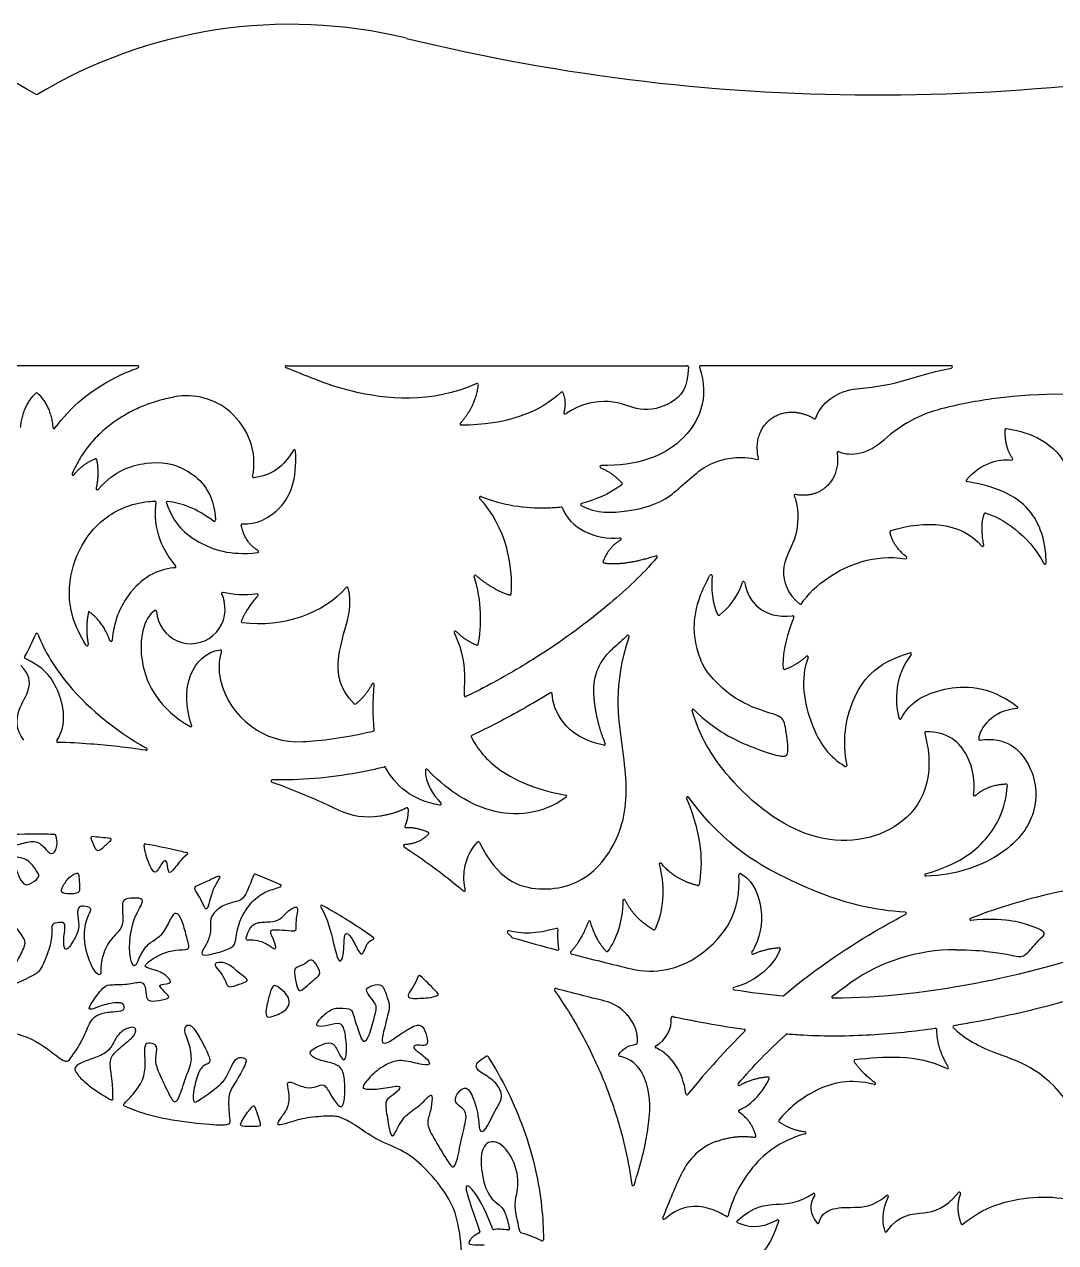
# Model space of a CAD drawing. Header units: millimetres. Extents: x -155 to 473, y -331 to 153.
# Drawn here: x -5.3 to 84.2, y -225.3 to -119.6 of the extents above; entities that cross this region are included whole.
import ezdxf

# ---------------------------------------------------------------- set-up
doc = ezdxf.new("R2010")
doc.units = ezdxf.units.MM
doc.header["$MEASUREMENT"] = 0
doc.layers.add('Layer 03', color=5, linetype='Continuous')

msp = doc.modelspace()

# ---------------------------------------------------------------- linework, layer by layer
at = {"layer": 'Layer 03'}
for p, q in [((-4.19, -149.19), (-12.94, -149.19)), ((4.56, -149.19), (-4.19, -149.19)), ((17.47, -149.19), (52.25, -149.19)), ((75.15, -149.19), (53.4, -149.19))]:
    msp.add_line(p, q, dxfattribs=at)
for centre, radius, start, end in [((-26.18, -162.1), 42.53, 58.8681, 103.7108), ((17.8, -162.1), 42.53, 76.2892, 121.1319), ((68.75, 46.72), 172.42, 256.2892, 284.1695), ((4.56, -149.29), 0.1, 289.2039, 90), ((17.47, -149.29), 0.1, 90, 249.9963), ((52.25, -149.29), 0.1, 359.2814, 90), ((53.4, -149.29), 0.1, 90, 199.294), ((75.15, -149.29), 0.1, 282.0296, 90), ((34.03, -150.83), 0.1, 352.8957, 114.3136), ((65.97, -133.09), 18.11, 273.9523, 287.2435), ((-4.19, -151.63), 0.1, 45.0546, 134.9454), ((8.83, -157.54), 5.74, 49.1171, 100.6202), ((41.37, -151.57), 0.1, 26.0837, 134.5987), ((41.64, -153.29), 0.1, 163.4719, 304.6697), ((77.09, -164.03), 11.44, 104.3173, 132.5765), ((32.64, -154.25), 0.1, 138.2021, 269.5567), ((63.3, -153.71), 0.1, 238.3538, 340.2003), ((-2.69, -154.55), 0.1, 185.0285, 324.0594), ((79.93, -154.75), 0.1, 82.7919, 178.3832), ((0.91, -157.37), 0.1, 9.984, 111.2727), ((18.16, -156.57), 0.1, 3.0264, 149.4892), ((58.33, -157.23), 0.1, 254.1876, 13.5324), ((65.34, -156.74), 0.1, 64.1984, 189.0344), ((80.38, -157.28), 0.1, 262.0536, 35.2576), ((-1.03, -158.59), 0.1, 156.1125, 320.9054), ((44.77, -157.95), 0.1, 89.5189, 246.4215), ((14.64, -158.81), 0.1, 168.8202, 276.2829), ((46.51, -159.44), 0.1, 305.5892, 42.3741), ((76.55, -159.15), 0.1, 139.587, 260.9548), ((1.06, -159.87), 0.1, 167.1651, 319.07), ((34.31, -160.64), 0.1, 68.6941, 223.07), ((61.63, -160.47), 0.1, 78.7906, 200.6055), ((6.04, -161.03), 0.1, 352.5516, 92.719), ((7.15, -161.07), 0.1, 83.5099, 199.2904), ((41.32, -161.54), 0.1, 18.1373, 95.704), ((43.1, -161.24), 0.1, 104.0865, 241.1155), ((11.21, -162.6), 0.1, 233.2379, 1.9806), ((78.11, -162.08), 0.1, 74.1116, 159.0133), ((13.65, -163.02), 0.1, 85.6786, 192.3015), ((69.93, -163.6), 0.1, 107.4077, 192.6688), ((46.41, -164.23), 0.1, 301.4178, 95.9798), ((77.88, -164.77), 0.1, 220.2812, 11.1029), ((14.95, -165.31), 0.1, 276.278, 58.9858), ((49.55, -165.78), 0.1, 319.0496, 107.6157), ((71.2, -165.84), 0.1, 261.0355, 53.2589), ((7.78, -166.62), 0.1, 274.0394, 41.9056), ((45.03, -166.2), 0.1, 159.2369, 260.7429), ((83.28, -166.31), 0.1, 208.408, 359.8556), ((33.85, -167.47), 0.1, 49.6822, 198.8232), ((54.31, -167.42), 0.1, 353.7223, 151.7403), ((57.13, -168.01), 0.1, 10.8232, 163.0028), ((11.94, -168.96), 0.1, 77.1136, 203.8032), ((14.93, -169.09), 0.1, 319.6526, 98.2056), ((22.74, -168.51), 0.1, 14.8542, 139.4877), ((36.87, -168.99), 0.1, 253.4804, 355.1989), ((9.18, -170.34), 2.97, 183.1599, 13.7826), ((59.94, -171.9), 7.11, 158.1097, 203.3249), ((62.07, -169.79), 0.1, 231.9718, 325.9538), ((6.11, -170.51), 0.1, 3.1599, 123.0981), ((54.99, -170.75), 0.1, 207.9013, 305.7419), ((61.4, -170.99), 0.1, 335.7528, 96.1588), ((13.66, -171.39), 0.1, 157.339, 262.0106), ((32.13, -172.32), 0.1, 44.6211, 205.2434), ((-4.19, -172.52), 0.1, 21.8869, 158.1131), ((2.25, -173.01), 0.1, 199.4489, 355.9058), ((34.02, -173.33), 0.1, 250.7437, 348.3443), ((47.11, -172.68), 0.1, 341.8401, 134.2624), ((0.18, -173.4), 0.1, 212.0548, 10.1388), ((11.75, -173.95), 0.1, 340.0292, 96.4811), ((48.69, -177.29), 4.58, 129.9189, 183.4886), ((62.65, -174.48), 0.1, 337.19, 132.0104), ((71.6, -174.2), 0.1, 321.738, 105.9714), ((-5.15, -174.5), 0.1, 149.9743, 244.6772), ((60.67, -175.44), 0.1, 187.1494, 289.4196), ((18.51, -174.89), 6.93, 193.1866, 273.4722), ((24.99, -176.87), 0.1, 355.8365, 152.4231), ((40.43, -177.66), 0.1, 2.7644, 121.7765), ((23.41, -178.47), 0.1, 222.9658, 308.1363), ((33.01, -177.81), 0.1, 178.6676, 295.9671), ((52.76, -179.09), 0.1, 44.7271, 195.938), ((80.82, -178.84), 0.1, 274.4835, 53.2421), ((9.16, -180.41), 0.1, 239.8445, 19.9239), ((70.72, -179.76), 0.1, 194.8874, 332.6005), ((-2.36, -181.77), 0.1, 146.8706, 268.3212), ((24.99, -180.79), 0.1, 283.8123, 6.7825), ((33.6, -181.36), 0.1, 114.9241, 205.617), ((72.95, -181.05), 0.1, 90.654, 194.7855), ((77.63, -181.59), 0.1, 177.1147, 279.0278), ((5.3, -182.47), 0.1, 261.2129, 61.2515), ((45.04, -182.02), 0.1, 259.1417, 23.0414), ((66.01, -183.87), 0.1, 239.5843, 11.1973), ((25.99, -184.1), 0.1, 28.3224, 104.102), ((29.63, -184.3), 0.1, 43.3883, 178.242), ((16.24, -185.22), 0.1, 88.6749, 250.4179), ((79.92, -185.6), 0.1, 355.3719, 92.8703), ((41.69, -186.55), 0.1, 305.7755, 80.1097), ((52.28, -186.69), 0.1, 36.303, 202.7688), ((77.17, -186.42), 0.1, 171.3016, 311.5502), ((24.62, -182.16), 6.17, 244.1328, 278.9442), ((27.92, -187.63), 0.1, 2.3954, 118.7543), ((30.81, -187.21), 0.1, 260.958, 44.8152), ((27.84, -189.17), 0.1, 154.3838, 276.5919), ((-2.62, -189.96), 0.1, 15.656, 88.3461), ((0.6, -190.15), 0.1, 84.9201, 201.217), ((2.17, -190.31), 0.1, 309.7203, 83.2451), ((29.74, -189.75), 0.1, 317.395, 68.0582), ((5.22, -190.77), 0.1, 79.9341, 189.5414), ((27.73, -190.85), 0.1, 94.2415, 237.0888), ((34.12, -190.59), 0.1, 25.6236, 137.9817), ((8.81, -191.53), 0.1, 306.8885, 75.9164), ((49.91, -192.43), 0.1, 38.5646, 193.3583), ((14.73, -193.41), 0.1, 68.8872, 158.4884), ((56.83, -193.35), 0.1, 62.0066, 183.383), ((72.95, -193.38), 0.1, 106.515, 271.8608), ((16.92, -194.31), 0.1, 289.7922, 66.1003), ((53.18, -194.2), 0.1, 256.3271, 350.5542), ((32.9, -194.69), 0.1, 229.7449, 12.6438), ((46.76, -195.61), 0.1, 27.42, 178.9189), ((20.54, -196.11), 0.1, 61.1557, 209.6026), ((71.16, -196.7), 0.1, 297.7427, 87.6834), ((43.76, -197.47), 0.1, 14.9934, 158.7901), ((76.85, -197.23), 0.1, 111.2824, 275.1908), ((36.73, -198.32), 0.1, 75.4023, 223.3103), ((40.94, -198.11), 0.1, 356.539, 106.4755), ((49.36, -198.04), 0.1, 240.9644, 336.0833), ((24.95, -198.88), 0.1, 291.8028, 54.3923), ((37.11, -198.72), 0.1, 222.6196, 254.1286), ((60.21, -199.78), 0.1, 340.274, 94.1995), ((41.01, -199.8), 0.1, 254.9336, 8.7602), ((42.21, -200.12), 0.1, 136.402, 255.2229), ((45.28, -199.93), 0.1, 222.6223, 325.9259), ((49.05, -194.55), 7.17, 256.7214, 305.7069), ((57.92, -200.15), 0.1, 145.6314, 293.3921), ((75.47, -215.64), 15.77, 89.7789, 125.1683), ((29.01, -202.2), 0.1, 47.0257, 158.1641), ((30.55, -203.72), 0.1, 300.4855, 43.7892), ((40.81, -203.33), 0.1, 75.0981, 214.8878), ((56.31, -203.23), 0.1, 104.6559, 261.0289), ((60.56, -203.77), 0.1, 264.8836, 310.1383), ((64.89, -203.97), 0.1, 127.1725, 269.8543), ((44.23, -207.9), 3.68, 44.7585, 76.2443), ((50.96, -205.76), 0.1, 78.2292, 185.2108), ((57.18, -206.86), 0.1, 314.6919, 82.1198), ((60.91, -207.27), 0.1, 85.5385, 132.2975), ((73.77, -206.77), 0.1, 0.9438, 98.0306), ((75.4, -206.53), 0.1, 99.2079, 222.5459), ((47.81, -207.97), 0.1, 275.857, 354.6082), ((49.56, -208.28), 0.1, 117.6311, 245.3547), ((34.86, -209.19), 0.1, 32.5056, 119.7473), ((46.39, -209.01), 0.1, 149.1052, 258.2704), ((66.81, -209.51), 0.1, 95.8309, 213.14), ((74.81, -210.09), 0.1, 243.5049, 33.031), ((59.26, -211.01), 0.1, 336.619, 94.677), ((68.49, -211.47), 0.1, 254.3667, 53.8318), ((52.23, -212.35), 0.1, 187.3805, 321.0274), ((56.73, -211.56), 0.1, 139.5497, 298.3555), ((2.33, -212.81), 0.1, 242.1127, 0.7976), ((3.43, -213.33), 0.1, 134.9235, 246.5956), ((56.78, -213.87), 0.1, 112.6401, 235.8149), ((60.28, -214.71), 0.1, 140.9967, 232.9521), ((56.6, -221.48), 5.31, 110.477, 155.144), ((58.1, -216.03), 0.1, 262.2234, 12.8448), ((62.46, -215.75), 0.1, 285.578, 83.1164), ((47.54, -220.25), 0.1, 187.7944, 341.8586), ((75.86, -220.99), 0.1, 340.6013, 139.6403), ((63.23, -221.09), 0.1, 328.1307, 122.7352), ((69.6, -221.27), 0.1, 333.1987, 129.2436), ((55.7, -222.92), 0.1, 239.1853, 346.0021), ((35.45, -224.04), 0.1, 200.15, 275.0044), ((36.72, -224.08), 0.1, 261.9629, 12.5343), ((50.22, -223.17), 0.1, 158.4131, 310.5985), ((56.65, -223.45), 0.1, 131.8898, 244.5531), ((60.1, -223.4), 0.1, 342.2653, 119.4316), ((63.58, -223.51), 0.1, 220.176, 345.6842), ((76.11, -223.61), 0.1, 203.372, 311.2669), ((34.16, -224.35), 0.1, 293.8532, 350.9852), ((34.16, -224.35), 0.1, 350.9852, 18.6504), ((37.84, -224.33), 0.1, 192.7603, 253.8792), ((39.67, -225.03), 0.1, 245.0851, 0.3223), ((69.49, -224.26), 0.1, 203.0527, 325.1931)]:
    msp.add_arc(centre, radius, start, end, dxfattribs=at)
for points, knots in [([(-2.61, -154.61), (-2.53, -154.5), (-1.06, -152.54), (1.42, -150.64), (4.07, -149.57), (4.59, -149.38)], [453.728732, 453.728732, 453.728732, 453.728732, 454.259782, 463.544633, 465.825736, 465.825736, 465.825736, 465.825736]), ([(33.99, -150.74), (30.04, -152.52), (22.65, -151.77), (19.12, -149.99), (17.44, -149.38)], [826.597846, 826.597846, 826.597846, 826.597846, 835.759082, 843.52915, 843.52915, 843.52915, 843.52915]), ([(52.35, -149.29), (52.32, -151.1), (51.05, -152.66), (48.02, -153.28), (45.85, -151.96), (42.98, -152.49), (41.7, -153.37)], [878.740016, 878.740016, 878.740016, 878.740016, 882.337463, 886.001386, 889.665309, 893.100299, 893.100299, 893.100299, 893.100299]), ([(53.3, -149.32), (54.24, -152), (52.31, -156.34), (47.91, -157.88), (44.77, -157.85)], [927.023152, 927.023152, 927.023152, 927.023152, 934.736562, 942.316321, 942.316321, 942.316321, 942.316321]), ([(71.33, -150.39), (71.87, -150.22), (73.14, -149.85), (74.43, -149.54), (75.17, -149.39)], [900.821036, 900.821036, 900.821036, 900.821036, 902.500116, 904.788157, 904.788157, 904.788157, 904.788157]), ([(7.77, -151.9), (7.51, -151.95), (6.76, -152.11), (5.54, -152.47), (4.16, -153.06), (2.86, -153.81), (1.67, -154.7), (0.8, -155.56), (0.18, -156.3), (-0.38, -157.09), (-0.8, -157.85), (-1.07, -158.42), (-1.12, -158.54)], [883.30264, 883.30264, 883.30264, 883.30264, 884.100327, 885.614839, 887.105698, 888.600024, 890.091505, 891.554426, 892.271315, 892.984824, 894.451156, 894.871151, 894.871151, 894.871151, 894.871151]), ([(90.71, -152.22), (86.91, -151.57), (81.5, -151.46), (75.83, -152.54), (74.26, -152.94)], [1112.358124, 1112.358124, 1112.358124, 1112.358124, 1123.196809, 1127.386665, 1127.386665, 1127.386665, 1127.386665]), ([(1.14, -159.93), (2.57, -158.28), (5.57, -157.33), (8.82, -157.8), (11.23, -160.22), (11.31, -162.6)], [900.676439, 900.676439, 900.676439, 900.676439, 905.412599, 910.471172, 915.388306, 915.388306, 915.388306, 915.388306]), ([(13.66, -162.92), (14.81, -163.01), (17.24, -161.85), (18.4, -159.18), (18.26, -156.57)], [855.031748, 855.031748, 855.031748, 855.031748, 859.798958, 864.549641, 864.549641, 864.549641, 864.549641]), ([(43.05, -161.33), (44.32, -162.03), (47.68, -161.86), (50.8, -160.85), (53.74, -157.46), (56.79, -157.03), (58, -157.24), (58.31, -157.32)], [874.580079, 874.580079, 874.580079, 874.580079, 877.284881, 880.775613, 884.266344, 887.757076, 889.177766, 889.177766, 889.177766, 889.177766]), ([(83.38, -166.31), (83.39, -164.81), (82.63, -161.46), (79.34, -159.7), (76.53, -159.25)], [1184.202467, 1184.202467, 1184.202467, 1184.202467, 1190.025196, 1196.234822, 1196.234822, 1196.234822, 1196.234822]), ([(34.34, -160.54), (36.32, -161.31), (38.49, -161.62), (40.89, -161.49), (41.31, -161.44)], [751.755497, 751.755497, 751.755497, 751.755497, 758.07556, 759.400332, 759.400332, 759.400332, 759.400332]), ([(61.53, -160.5), (61.63, -160.76), (61.94, -161.85), (61.77, -164.48), (60.13, -166.61), (60.92, -169.02), (62.01, -169.87)], [1140.40022, 1140.40022, 1140.40022, 1140.40022, 1141.564965, 1145.055697, 1148.546429, 1151.628123, 1151.628123, 1151.628123, 1151.628123]), ([(0.1, -173.46), (-1.03, -171.66), (-1.69, -168.71), (-0.67, -165.07), (1.46, -162.28), (4.07, -161.09), (5.86, -160.94), (6.04, -160.93)], [434.320496, 434.320496, 434.320496, 434.320496, 438.796403, 443.637991, 448.479578, 453.321166, 453.844647, 453.844647, 453.844647, 453.844647]), ([(6.14, -161.05), (5.92, -162.73), (6.48, -164.61), (7.43, -166.08), (7.86, -166.56)], [454.019472, 454.019472, 454.019472, 454.019472, 458.460851, 460.88268, 460.88268, 460.88268, 460.88268]), ([(7.06, -161.1), (7.73, -163.01), (9.77, -164.7), (12.55, -165.67), (14.96, -165.41)], [841.256382, 841.256382, 841.256382, 841.256382, 846.231047, 851.685418, 851.685418, 851.685418, 851.685418]), ([(49.62, -165.84), (48.3, -167.36), (46.15, -169.4), (42.02, -172.63), (38.53, -174.92), (35.81, -176.5), (33.86, -177.51), (33.05, -177.9)], [774.555221, 774.555221, 774.555221, 774.555221, 780.818438, 785.752165, 788.596478, 792.508031, 795.190663, 795.190663, 795.190663, 795.190663]), ([(62.15, -169.85), (62.72, -169.01), (64.62, -167.11), (68.43, -165.51), (71.18, -165.94)], [1151.792152, 1151.792152, 1151.792152, 1151.792152, 1155.496571, 1161.164365, 1161.164365, 1161.164365, 1161.164365]), ([(7.79, -166.72), (7.75, -166.73), (6.33, -166.85), (4, -168), (2.47, -171.41), (2.35, -173.02)], [461.105848, 461.105848, 461.105848, 461.105848, 461.283557, 467.037419, 470.515777, 470.515777, 470.515777, 470.515777]), ([(57.23, -167.99), (57.43, -169), (58.21, -170.35), (60.03, -171.04), (61.39, -170.89)], [2023.376613, 2023.376613, 2023.376613, 2023.376613, 2026.652541, 2029.741031, 2029.741031, 2029.741031, 2029.741031]), ([(23.34, -178.54), (22.05, -177.15), (21.78, -174.99), (22.46, -172.31), (23.2, -169.86), (22.83, -168.48)], [986.478381, 986.478381, 986.478381, 986.478381, 990.130615, 993.8409, 997.393993, 997.393993, 997.393993, 997.393993]), ([(6.06, -170.43), (5.08, -171.07), (4.17, -174.93), (6.5, -178.99), (9.11, -180.5)], [943.217985, 943.217985, 943.217985, 943.217985, 947.285026, 951.42732, 951.42732, 951.42732, 951.42732]), ([(61.49, -171.03), (61.43, -171.18), (60.77, -172.76), (60.47, -174.64), (60.57, -175.45)], [2029.951179, 2029.951179, 2029.951179, 2029.951179, 2030.55402, 2036.246339, 2036.246339, 2036.246339, 2036.246339]), ([(-4.09, -172.48), (-3.79, -173.23), (-2.26, -176.36), (1.26, -179.88), (4.6, -181.97), (5.35, -182.38)], [104.197092, 104.197092, 104.197092, 104.197092, 107.079036, 116.363887, 118.893072, 118.893072, 118.893072, 118.893072]), ([(32.91, -177.81), (32.92, -177.35), (33, -175.7), (32.88, -174.14), (32.04, -172.36)], [795.395389, 795.395389, 795.395389, 795.395389, 797.146805, 801.809228, 801.809228, 801.809228, 801.809228]), ([(34.21, -190.55), (35.75, -193.76), (39.57, -195.22), (44.5, -193.59), (47.32, -188.27), (46.73, -182.7), (45.83, -176.9), (47.21, -172.71)], [1483.649447, 1483.649447, 1483.649447, 1483.649447, 1490.683357, 1497.813268, 1504.94318, 1512.073092, 1518.983354, 1518.983354, 1518.983354, 1518.983354]), ([(66.11, -183.85), (65.69, -181.72), (66.23, -178.15), (68.46, -175), (71.58, -174.11)], [2050.343492, 2050.343492, 2050.343492, 2050.343492, 2056.863105, 2063.390196, 2063.390196, 2063.390196, 2063.390196]), ([(-5.3, -181.69), (-6.04, -180.76), (-5.89, -178.85), (-4.72, -177.48), (-4.78, -175.99), (-5.57, -175.21)], [27.918996, 27.918996, 27.918996, 27.918996, 30.707903, 33.655308, 36.015346, 36.015346, 36.015346, 36.015346]), ([(-2.44, -181.71), (-1.52, -180.29), (-2.17, -176.96), (-3.64, -175.33), (-5.19, -174.59)], [127.068608, 127.068608, 127.068608, 127.068608, 131.806516, 136.610868, 136.610868, 136.610868, 136.610868]), ([(52.83, -179.02), (54.69, -180.89), (58.2, -182.5), (60.75, -183.24), (61.1, -182.89), (60.75, -180.24), (60.47, -179.55), (57.93, -178.97), (55.47, -177.52), (53.82, -175.66), (53.41, -174.72)], [1983.187192, 1983.187192, 1983.187192, 1983.187192, 1986.321253, 1989.605798, 1992.890343, 1996.174887, 1999.459432, 2002.743977, 2006.028522, 2007.704868, 2007.704868, 2007.704868, 2007.704868]), ([(62.74, -174.51), (61.98, -176.33), (62.88, -180.92), (64.58, -183.15), (65.96, -183.96)], [2038.920693, 2038.920693, 2038.920693, 2038.920693, 2044.375364, 2050.113783, 2050.113783, 2050.113783, 2050.113783]), ([(40.37, -177.57), (38.87, -178.5), (36.52, -179.83), (34.29, -180.93), (33.56, -181.27)], [1537.614687, 1537.614687, 1537.614687, 1537.614687, 1540.886381, 1542.519541, 1542.519541, 1542.519541, 1542.519541]), ([(70.81, -179.81), (71.6, -178.28), (74.29, -176.96), (78.32, -176.85), (80.88, -178.76)], [2070.007121, 2070.007121, 2070.007121, 2070.007121, 2075.98629, 2082.087418, 2082.087418, 2082.087418, 2082.087418]), ([(72.85, -181.07), (73.89, -185), (71.31, -190.02), (62.95, -191.16), (55.88, -185.6), (53.28, -181.28), (52.67, -179.11)], [1933.656459, 1933.656459, 1933.656459, 1933.656459, 1946.625025, 1959.728202, 1972.831378, 1982.923279, 1982.923279, 1982.923279, 1982.923279]), ([(18.93, -181.81), (19.32, -181.79), (20.71, -181.68), (22.75, -181.39), (24.38, -181.04), (25.02, -180.89)], [973.274032, 973.274032, 973.274032, 973.274032, 974.446868, 977.464167, 979.441334, 979.441334, 979.441334, 979.441334]), ([(33.51, -181.4), (34.01, -182.45), (35.89, -184.67), (39.4, -186.05), (41.71, -186.45)], [1542.67783, 1542.67783, 1542.67783, 1542.67783, 1546.786181, 1551.851187, 1551.851187, 1551.851187, 1551.851187]), ([(77.08, -186.41), (77.25, -185.25), (76.83, -182.8), (74.91, -180.92), (72.95, -180.95)], [1925.122533, 1925.122533, 1925.122533, 1925.122533, 1929.168618, 1933.474715, 1933.474715, 1933.474715, 1933.474715]), ([(77.65, -181.68), (79.88, -181.33), (82.38, -183.62), (82.83, -188.09), (79.91, -191.8), (75.55, -193.4), (72.95, -193.48)], [2087.560006, 2087.560006, 2087.560006, 2087.560006, 2093.439907, 2099.419907, 2105.399907, 2110.862274, 2110.862274, 2110.862274, 2110.862274]), ([(5.29, -182.57), (5.27, -182.56), (3.67, -182.32), (1.12, -182.03), (-1.42, -181.89), (-2.36, -181.87)], [119.172392, 119.172392, 119.172392, 119.172392, 119.220725, 124.02422, 126.856636, 126.856636, 126.856636, 126.856636]), ([(25.97, -184.01), (25.2, -184.2), (21.97, -184.9), (18.64, -185.18), (16.24, -185.12)], [1443.067175, 1443.067175, 1443.067175, 1443.067175, 1444.866389, 1450.658597, 1450.658597, 1450.658597, 1450.658597]), ([(41.75, -186.63), (39.66, -188.14), (34.96, -188.59), (31.14, -185.75), (29.7, -184.23)], [1419.006977, 1419.006977, 1419.006977, 1419.006977, 1426.127279, 1433.209983, 1433.209983, 1433.209983, 1433.209983]), ([(16.2, -185.32), (17.35, -185.72), (19.28, -186.48), (21.17, -187.34), (21.93, -187.71)], [1450.940892, 1450.940892, 1450.940892, 1450.940892, 1454.604312, 1457.153754, 1457.153754, 1457.153754, 1457.153754]), ([(72.92, -193.29), (75.77, -192.44), (78.55, -190.34), (79.85, -187.69), (80.02, -185.61)], [1909.818916, 1909.818916, 1909.818916, 1909.818916, 1915.556389, 1921.647305, 1921.647305, 1921.647305, 1921.647305]), ([(71.16, -196.6), (69.82, -196.54), (66.7, -196.04), (62.27, -194.54), (55.56, -190.99), (52.36, -186.63)], [1211.187336, 1211.187336, 1211.187336, 1211.187336, 1215.731329, 1222.637886, 1229.146852, 1229.146852, 1229.146852, 1229.146852]), ([(-18.39, -191.85), (-18.24, -192.47), (-17.88, -193.13), (-17.19, -192.9), (-15.52, -192.94), (-14.8, -193.18), (-14.39, -194.37), (-13.85, -195.94), (-13.09, -197.48), (-13.52, -197.54), (-15, -196.81), (-16.24, -195.72), (-16.43, -196.09), (-16.06, -197.17), (-15.87, -198.69), (-16.41, -200.05), (-17, -200.88), (-17.54, -201.4), (-17.76, -201.16), (-18.62, -199.12), (-18.89, -199.4), (-19.62, -200.68), (-20.47, -201.57), (-21.06, -201.99), (-20.97, -202.31), (-20.04, -203.9), (-20.2, -204.44), (-21.2, -206.05), (-21.58, -206.7), (-20.84, -206.85), (-18.16, -208.04), (-15.75, -209.31), (-13.52, -208.98), (-10.89, -207.6), (-7.86, -206.73), (-4.53, -207.36), (-1.87, -209.62), (-1.44, -209.57), (-1.09, -209.06), (-0.13, -207.63), (0.43, -205.96), (1.2, -205.4), (2.42, -205.21), (3.45, -205.21), (3.38, -204.63), (3.15, -204.39), (1.63, -204.58), (0.31, -205.21), (0.31, -204.77), (1.7, -202.9), (2.21, -202.9), (3.91, -202.88), (4.99, -202.53), (5.31, -203.22), (5.29, -204.32), (5.98, -204.34), (7.44, -204.12), (7.17, -203.73), (6.37, -203.03), (6.56, -202.86), (7.51, -202.78), (7.41, -202.47), (6.68, -201.76), (5.17, -201.42), (5.17, -201.1), (6.61, -200.17), (7.9, -199.83), (9.07, -199.92), (9, -199.44), (8.73, -198.39), (8.31, -196.9), (7.73, -196.53), (7.32, -197.39), (6.63, -198.75), (5.59, -199.24), (4.83, -200.09), (4.37, -201.53), (3.98, -201.01), (3.78, -199.47), (4.17, -197.09), (5.15, -195.67), (4.88, -195.33), (3.27, -195.4), (3.22, -195.97), (3.3, -197.28), (3.22, -198.06), (2.1, -199.01), (1.45, -200.42), (1.33, -201.79), (1.41, -202.08), (0.85, -202.01), (-0.08, -199.74), (-0.08, -197.43), (0.63, -196.38), (0.36, -196.11), (-0.62, -196.01), (-0.69, -196.79), (-0.42, -198.01), (-1.01, -199.13), (-1.54, -199.89), (-1.83, -199.84), (-1.88, -198.77), (-1.61, -197.45), (-2.22, -197.5), (-2.98, -197.57), (-2.83, -198.47), (-3.05, -199.74), (-3.86, -201.71), (-4.34, -202.03), (-6.31, -202.98), (-6.85, -203.1), (-6.58, -202.3), (-5.87, -200.79), (-5.07, -199.35), (-5.29, -198.84), (-6.48, -197.23), (-6.75, -197.5), (-7.26, -198.77), (-7.55, -199.69), (-9.28, -200.11), (-9.99, -201.1), (-10.45, -202.49), (-10.69, -202.44), (-10.89, -200.42), (-10.69, -198.21), (-9.33, -197.18), (-8.35, -197.1), (-8.43, -196.61), (-8.55, -196.34), (-9.16, -196.51), (-9.98, -196.99), (-11.35, -196.61), (-12.29, -195.62), (-12.93, -195.34), (-13.36, -195.16), (-13.09, -194.76), (-12.24, -194.38), (-10.57, -194.29), (-9.05, -194.68), (-8.17, -194.95), (-7.76, -194.78), (-8.17, -193.66), (-8.84, -192.56), (-9.48, -191.74), (-9, -191.66), (-7.17, -192.02), (-6.09, -192.47), (-5.82, -193.41), (-5.3, -194.3), (-4.87, -194.23), (-3.9, -193.6), (-4.06, -193.2), (-4.88, -192.07), (-5.45, -191.89), (-6.98, -191.67), (-7.79, -191.61), (-7.98, -191.24), (-7.38, -190.81), (-6.01, -190.89), (-4.63, -190.31), (-3.66, -190.71), (-3.04, -191.71), (-2.49, -191.35), (-2.36, -190.53), (-2.53, -189.94)], [1662.454889, 1662.454889, 1662.454889, 1662.454889, 1663.583152, 1664.7668, 1665.950448, 1667.134097, 1668.317745, 1669.501393, 1670.685041, 1671.86869, 1673.052338, 1674.235986, 1675.419635, 1676.603283, 1677.786931, 1678.970579, 1680.154228, 1681.337876, 1682.521524, 1683.705173, 1684.888821, 1686.072469, 1687.256117, 1688.439766, 1689.623414, 1690.807062, 1691.99071, 1693.174359, 1694.358007, 1695.541655, 1696.725304, 1697.908952, 1699.0926, 1700.276248, 1701.459897, 1702.643545, 1703.827193, 1705.010842, 1706.19449, 1707.378138, 1708.561786, 1709.745435, 1710.929083, 1712.112731, 1713.29638, 1714.480028, 1715.663676, 1716.847324, 1718.030973, 1719.214621, 1720.398269, 1721.581918, 1722.765566, 1723.949214, 1725.132862, 1726.316511, 1727.500159, 1728.683807, 1729.867456, 1731.051104, 1732.234752, 1733.4184, 1734.602049, 1735.785697, 1736.969345, 1738.152993, 1739.336642, 1740.52029, 1741.703938, 1742.887587, 1744.071235, 1745.254883, 1746.438531, 1747.62218, 1748.805828, 1749.989476, 1751.173125, 1752.356773, 1753.540421, 1754.724069, 1755.907718, 1757.091366, 1758.275014, 1759.458663, 1760.642311, 1761.825959, 1763.009607, 1764.193256, 1765.376904, 1766.560552, 1767.744201, 1768.927849, 1770.111497, 1771.295145, 1772.478794, 1773.662442, 1774.84609, 1776.029739, 1777.213387, 1778.397035, 1779.580683, 1780.764332, 1781.94798, 1783.131628, 1784.315276, 1785.498925, 1786.682573, 1787.866221, 1789.04987, 1790.233518, 1791.417166, 1792.600814, 1793.784463, 1794.968111, 1796.151759, 1797.335408, 1798.519056, 1799.702704, 1800.886352, 1802.070001, 1803.253649, 1804.437297, 1805.620946, 1806.804594, 1807.988242, 1809.17189, 1810.355539, 1811.539187, 1812.722835, 1813.906484, 1815.090132, 1816.27378, 1817.457428, 1818.641077, 1819.824725, 1821.008373, 1822.192022, 1823.37567, 1824.559318, 1825.742966, 1826.926615, 1828.110263, 1829.293911, 1830.477559, 1831.661208, 1832.844856, 1834.028504, 1835.212153, 1836.395801, 1837.579449, 1838.763097, 1839.946746, 1841.130394, 1842.314042, 1843.497691, 1844.681339, 1845.864987, 1847.048635, 1848.232284, 1849.415932, 1850.59958, 1851.783229, 1852.966877, 1854.105912, 1854.105912, 1854.105912, 1854.105912]), ([(-4.19, -189.84), (-6.93, -189.84), (-11.11, -190.16), (-15.79, -191.07), (-17.75, -191.57), (-18.32, -191.73)], [1855.801529, 1855.801529, 1855.801529, 1855.801529, 1864.042728, 1868.316866, 1870.100805, 1870.100805, 1870.100805, 1870.100805]), ([(0.51, -190.19), (0.76, -190.84), (0.96, -191.4), (1.48, -191.13), (1.95, -190.62), (2.23, -190.39)], [40.805987, 40.805987, 40.805987, 40.805987, 41.846946, 42.964616, 43.886194, 43.886194, 43.886194, 43.886194]), ([(8.87, -191.61), (8.31, -192.04), (7.71, -192.94), (7.2, -193.4), (7.18, -192.25), (6.85, -191.96), (6.23, -193.18), (5.92, -193.24), (5.32, -191.98), (5.12, -190.78)], [39.698624, 39.698624, 39.698624, 39.698624, 40.836094, 42.084016, 43.331939, 44.579861, 45.827783, 47.075706, 48.277916, 48.277916, 48.277916, 48.277916]), ([(5.24, -190.67), (6.23, -190.84), (7.44, -191.09), (8.63, -191.38), (8.84, -191.44)], [48.469217, 48.469217, 48.469217, 48.469217, 51.51255, 52.153902, 52.153902, 52.153902, 52.153902]), ([(27.67, -190.94), (27.95, -191.12), (29.61, -192.22), (31.33, -193.5), (32.72, -194.67), (32.83, -194.76)], [1471.099337, 1471.099337, 1471.099337, 1471.099337, 1472.085002, 1477.077833, 1477.526406, 1477.526406, 1477.526406, 1477.526406]), ([(32.99, -194.66), (32.98, -194.61), (32.72, -193.34), (32.91, -191.79), (34.04, -190.52)], [1477.775812, 1477.775812, 1477.775812, 1477.775812, 1478.035545, 1483.453345, 1483.453345, 1483.453345, 1483.453345]), ([(14.64, -193.37), (14.19, -194.5), (13.76, -195.49), (13.27, -195.64), (11.97, -195.96), (11.11, -196.69), (10.81, -197.32), (10.96, -198.29), (10.58, -199.38), (9.91, -200.32), (10.52, -200.37), (12.13, -199.97), (13.06, -199.5), (13.04, -198.9), (13.41, -197.19), (14.43, -195.64), (15.64, -194.78), (16.67, -194.51), (16.95, -194.41)], [179.287111, 179.287111, 179.287111, 179.287111, 180.502739, 181.750985, 182.999232, 184.247478, 185.495724, 186.743971, 187.992217, 189.240464, 190.48871, 191.736956, 192.985203, 194.233449, 195.481696, 196.729942, 197.978188, 198.928851, 198.928851, 198.928851, 198.928851]), ([(16.96, -194.22), (16.79, -194.15), (16.07, -193.83), (15.33, -193.53), (14.77, -193.31)], [176.759942, 176.759942, 176.759942, 176.759942, 177.306594, 179.130728, 179.130728, 179.130728, 179.130728]), ([(56.88, -193.26), (58.59, -194.17), (59.31, -197.51), (57.94, -199.93), (57.83, -200.09)], [1182.178262, 1182.178262, 1182.178262, 1182.178262, 1189.893864, 1190.479155, 1190.479155, 1190.479155, 1190.479155]), ([(76.82, -197.13), (78.95, -196.3), (85, -194.4), (92.78, -193.52), (97.5, -194.23), (98.48, -194.44)], [955.368812, 955.368812, 955.368812, 955.368812, 960.107138, 968.158698, 970.347927, 970.347927, 970.347927, 970.347927]), ([(20.46, -196.16), (21.08, -197.26), (21.63, -199.63), (22.01, -201.1), (22.39, -200.69), (22.49, -199.3), (22.49, -198.25), (23.08, -198.64), (23.73, -200.05), (24.01, -200.38), (24.3, -199.81), (24.54, -199.15), (24.99, -198.97)], [150.179579, 150.179579, 150.179579, 150.179579, 151.396884, 152.729535, 154.062187, 155.394838, 156.72749, 158.060142, 159.392793, 160.725445, 162.058097, 163.243585, 163.243585, 163.243585, 163.243585]), ([(25.01, -198.8), (24.68, -198.57), (23.25, -197.57), (21.76, -196.67), (20.59, -196.02)], [144.699515, 144.699515, 144.699515, 144.699515, 145.902076, 149.92049, 149.92049, 149.92049, 149.92049]), ([(60.62, -203.84), (63.54, -201.38), (67.12, -199.02), (70.48, -197.17), (71.21, -196.79)], [1203.5438, 1203.5438, 1203.5438, 1203.5438, 1209.311522, 1210.925641, 1210.925641, 1210.925641, 1210.925641]), ([(75.53, -199.87), (76.87, -199.87), (79.52, -200.1), (81.21, -200.59), (81.68, -200.27), (82.84, -198.9), (83.47, -198.42), (82.55, -197.91), (79.74, -197.06), (76.86, -197.32)], [935.276526, 935.276526, 935.276526, 935.276526, 936.877857, 939.949989, 943.02212, 946.094252, 949.166383, 952.238514, 955.082738, 955.082738, 955.082738, 955.082738]), ([(90.09, -199.17), (86.3, -200.7), (77.55, -203.04), (69.12, -204.08), (64.89, -204.07)], [900.271886, 900.271886, 900.271886, 900.271886, 911.612453, 923.796211, 923.796211, 923.796211, 923.796211]), ([(33.94, -242.47), (33.63, -241.68), (33.36, -239.84), (32.95, -238.72), (31.47, -238.35), (29.58, -236.96), (29.27, -235.67), (29.13, -234.84), (29.25, -234.27), (29.87, -234.43), (30.2, -233.93), (30.18, -232.91), (30.32, -232.41), (30.65, -233.01), (30.94, -233.24), (31.22, -232.58), (31.21, -230.54), (31.31, -230.18), (31.88, -231.21), (32.2, -231.31), (32.27, -230.76), (32.1, -229.6), (32.07, -228.74), (32.22, -228.33), (32.34, -228.74), (32.6, -229.22), (32.82, -228.64), (32.72, -226.11), (32.33, -222.84), (31.18, -220.69), (29.11, -218.37), (27.48, -217.2), (25.28, -216.4), (23.31, -214.96), (22.11, -214.32), (21.15, -214.26), (18.93, -214.46), (17.57, -214.91), (16.59, -215.2), (16.82, -214.62), (17.63, -213.7), (17.8, -212.53), (17.44, -211.29), (17.9, -211.33), (19.26, -211.95), (20.11, -211.75), (20.73, -211.42), (21.22, -212.27), (22.05, -213.64), (22.47, -213.43), (22.59, -211.84), (22.45, -210.34), (21.86, -209.75), (20.57, -209.54), (19.54, -209.11), (19.45, -208.62), (20.74, -207.96), (21.6, -207.87), (22.07, -208.99), (22.47, -209.6), (22.71, -209.11), (22.68, -207.84), (22.45, -206.41), (22, -206.18), (20.85, -206.53), (20.01, -206.55), (20.13, -206.09), (21.02, -205.24), (21.67, -204.87), (23.1, -204.96), (23.2, -205.24), (23.74, -207.02), (24.14, -208.08), (24.68, -207.42), (25.17, -205.41), (25.38, -204.73), (24.79, -204.05), (24.21, -203.23), (24.96, -202.97), (25.8, -202.76), (26.15, -203.84), (26.46, -204.66), (26.32, -205.36), (25.79, -207.37), (25.71, -208.02), (26.26, -207.97), (27.36, -207.18), (28.77, -206.27), (29.29, -206.49), (29.55, -206.99), (29.84, -208.18), (29.27, -208.18), (28.55, -208.09), (28.43, -208.47), (29.39, -209.02), (30.1, -209.8), (29.48, -209.95), (27.48, -209.35), (26.38, -209.64), (24.95, -210.57), (23.97, -211.81), (24.21, -211.97), (25.6, -212), (27.41, -211.54), (27.31, -212.02), (26.53, -212.61), (25.95, -212.95), (26.24, -214.43), (26.5, -216.17), (26.86, -215.98), (27.57, -214.28), (29.05, -213.47), (30.01, -212.28), (30.15, -212.61), (30.01, -213.9), (29.58, -214.9), (30.1, -215.98), (31.58, -218.42), (31.94, -218.89), (32.29, -218.27), (32.7, -215.96), (33.2, -214.22), (32.82, -213.64), (32.02, -213.13), (32.19, -212.4), (32.94, -211.67), (33.53, -212.18), (34.21, -214.34), (34.13, -215.73), (34.72, -215.7), (35.54, -213.76), (36.4, -212.67), (35.69, -211.33), (34.45, -210.57), (33.78, -210.12), (34.03, -209.55), (34.81, -209.1)], [2332.290162, 2332.290162, 2332.290162, 2332.290162, 2333.304149, 2334.392384, 2335.48062, 2336.568855, 2337.65709, 2338.745325, 2339.833561, 2340.921796, 2342.010031, 2343.098267, 2344.186502, 2345.274737, 2346.362973, 2347.451208, 2348.539443, 2349.627678, 2350.715914, 2351.804149, 2352.892384, 2353.98062, 2355.068855, 2356.15709, 2357.245325, 2358.333561, 2359.421796, 2360.510031, 2361.598267, 2362.686502, 2363.774737, 2364.862973, 2365.951208, 2367.039443, 2368.127678, 2369.215914, 2370.215914, 2371.215914, 2372.215914, 2373.215914, 2374.215914, 2375.215914, 2376.215914, 2377.215914, 2378.215914, 2379.215914, 2380.215914, 2381.215914, 2382.215914, 2383.215914, 2384.215914, 2385.215914, 2386.215914, 2387.215914, 2388.215914, 2389.215914, 2390.215914, 2391.215914, 2392.215914, 2393.215914, 2394.215914, 2395.215914, 2396.215914, 2397.215914, 2398.215914, 2399.215914, 2400.215914, 2401.215914, 2402.215914, 2403.215914, 2404.215914, 2405.215914, 2406.215914, 2407.215914, 2408.215914, 2409.215914, 2410.215914, 2411.215914, 2412.215914, 2413.215914, 2414.215914, 2415.215914, 2416.215914, 2417.215914, 2418.215914, 2419.215914, 2420.215914, 2421.215914, 2422.215914, 2423.215914, 2424.215914, 2425.215914, 2426.215914, 2427.215914, 2428.215914, 2429.215914, 2430.215914, 2431.215914, 2432.215914, 2433.215914, 2434.215914, 2435.215914, 2436.215914, 2437.215914, 2438.215914, 2439.215914, 2440.215914, 2441.215914, 2442.215914, 2443.215914, 2444.215914, 2445.215914, 2446.215914, 2447.215914, 2448.215914, 2449.215914, 2450.215914, 2451.215914, 2452.215914, 2453.215914, 2454.215914, 2455.215914, 2456.215914, 2457.215914, 2458.215914, 2459.215914, 2460.215914, 2461.215914, 2462.215914, 2463.215914, 2464.215914, 2465.215914, 2466.215914, 2467.215914, 2468.215914, 2469.182819, 2469.182819, 2469.182819, 2469.182819]), ([(28.91, -202.16), (28.59, -202.97), (27.87, -203.85), (28.12, -204.15), (29.86, -204.03), (30.34, -203.96), (30.6, -203.8)], [60.435413, 60.435413, 60.435413, 60.435413, 61.672478, 62.976908, 64.281338, 65.434723, 65.434723, 65.434723, 65.434723]), ([(30.62, -203.65), (30.54, -203.56), (30.03, -203.04), (29.52, -202.53), (29.07, -202.12)], [58.069016, 58.069016, 58.069016, 58.069016, 58.429134, 60.24144, 60.24144, 60.24144, 60.24144]), ([(40.73, -203.39), (41.14, -203.98), (42.38, -205.85), (44.15, -209.09), (45.81, -213.14), (46.87, -216.87), (47.3, -219.26), (47.44, -220.27)], [679.569082, 679.569082, 679.569082, 679.569082, 681.754362, 686.272073, 690.639856, 694.856097, 697.907258, 697.907258, 697.907258, 697.907258]), ([(75.38, -206.43), (75.91, -206.34), (77.42, -206.08), (79.93, -205.59), (82.9, -204.9), (85.12, -204.3), (86.34, -203.93), (86.58, -203.86)], [126.29423, 126.29423, 126.29423, 126.29423, 127.885875, 130.905753, 133.962804, 137.035225, 137.793217, 137.793217, 137.793217, 137.793217]), ([(50.98, -205.66), (51.07, -205.68), (52.06, -205.88), (54.13, -206.29), (56.11, -206.61), (57.19, -206.76)], [-47.358763, -47.358763, -47.358763, -47.358763, -47.082707, -44.321006, -41.053516, -41.053516, -41.053516, -41.053516]), ([(2.43, -212.81), (2.42, -212.42), (2.4, -211.23), (2.09, -209.63), (2.36, -208.93), (3.67, -207.85), (4.42, -207.21), (4.48, -206.49), (3.49, -206.66), (2.68, -207.39), (2.24, -208.52), (1.28, -209.13), (-0.12, -209.55), (-1.02, -210.03), (-0.76, -210.64), (-0.1, -211.3), (0.37, -211.66), (0.67, -211.9), (1.02, -212.15), (1.42, -212.4)], [129.663158, 129.663158, 129.663158, 129.663158, 130.54916, 131.986409, 133.423657, 134.860906, 136.298155, 137.735404, 139.172653, 140.609902, 142.047151, 143.4844, 144.921648, 146.358897, 147.796146, 149.233395, 149.233395, 149.233395, 150.152828, 150.152828, 150.152828, 150.152828]), ([(3.36, -213.26), (3.57, -213.05), (4.28, -212.3), (5.12, -211.14), (5.27, -209.8), (5.09, -207.97), (5.61, -207.91), (6.34, -208.12), (6.02, -209.34), (6.23, -210.21), (7.19, -212.19), (7.68, -213.24), (8.15, -212.89), (8.73, -210.82), (9.37, -209.57), (9.05, -207.94), (8.47, -206.69), (8.99, -206.22), (9.63, -206.84), (10.59, -208.71), (11.02, -209.7), (10.3, -209.82), (9.75, -210.55), (9.34, -212.38), (9.4, -213.25), (9.83, -212.96), (11.58, -211.77), (12.3, -210.95), (12.68, -209.99), (13.15, -209.12), (14.02, -209.24), (13.99, -209.76), (13, -211.48), (12.33, -212.44), (12.57, -214.7), (12.57, -215.14), (10.76, -215.08), (6.95, -214.62), (5.21, -214.12), (4.35, -213.81), (4.32, -213.8)], [317.439184, 317.439184, 317.439184, 317.439184, 318.132649, 319.569898, 321.007146, 322.444395, 323.881644, 325.318893, 326.756142, 328.193391, 329.63064, 331.067889, 332.505137, 333.942386, 335.379635, 336.816884, 338.254133, 339.691382, 341.128631, 342.565879, 344.003128, 345.440377, 346.877626, 348.314875, 349.752124, 351.189373, 352.626622, 354.06387, 355.501119, 356.938368, 358.375617, 359.812866, 361.250115, 362.687364, 364.124612, 365.561861, 366.99911, 368.436359, 369.873608, 369.938026, 369.938026, 369.938026, 369.938026]), ([(60.92, -207.17), (61.39, -207.2), (62.82, -207.3), (66.21, -207.38), (70.03, -207.15), (72.86, -206.8), (73.76, -206.68)], [927.92747, 927.92747, 927.92747, 927.92747, 929.341306, 932.231308, 938.081485, 940.800518, 940.800518, 940.800518, 940.800518]), ([(85.72, -213.89), (83.59, -210.34), (78.97, -208.99), (76.29, -207.65), (75.32, -206.6)], [148.65327, 148.65327, 148.65327, 148.65327, 155.797926, 161.974111, 161.974111, 161.974111, 161.974111]), ([(34.95, -209.13), (35.01, -209.23), (35.72, -210.36), (36.91, -212.53), (38.23, -215.75), (39.14, -218.95), (39.65, -222.04), (39.77, -224.06), (39.77, -225.03)], [2469.335084, 2469.335084, 2469.335084, 2469.335084, 2469.692791, 2473.314488, 2476.779013, 2480.09462, 2483.273377, 2486.170652, 2486.170652, 2486.170652, 2486.170652]), ([(47.63, -220.28), (48.27, -218.34), (48.92, -215.44), (49.19, -212.02), (47.94, -209.43), (46.37, -209.11)], [698.176151, 698.176151, 698.176151, 698.176151, 702.437725, 706.994919, 711.42887, 711.42887, 711.42887, 711.42887]), ([(52.13, -212.36), (51.87, -210.38), (50.82, -208.99), (49.55, -208.39), (49.52, -208.38)], [-37.484735, -37.484735, -37.484735, -37.484735, -32.346818, -32.234295, -32.234295, -32.234295, -32.234295]), ([(68.46, -211.57), (66.38, -210.99), (63.08, -211.89), (61.01, -213.65), (60.2, -214.65)], [873.430502, 873.430502, 873.430502, 873.430502, 878.170677, 883.255087, 883.255087, 883.255087, 883.255087]), ([(1.42, -212.4), (1.64, -212.54), (1.93, -212.71), (2.23, -212.87), (2.28, -212.9)], [150.1528278, 150.1528278, 150.1528278, 150.1528278, 150.670644, 150.7750699, 150.7750699, 150.7750699, 150.7750699]), ([(37.74, -224.35), (37.65, -223.97), (37.28, -222.29), (37.31, -221.6), (37.79, -219.65), (36.73, -217.08), (35.23, -216.21), (34.16, -217.23), (34.55, -220.52), (35.61, -221.94), (36.34, -222.14), (36.7, -223.52), (36.82, -224.06)], [2256.263562, 2256.263562, 2256.263562, 2256.263562, 2257.084519, 2260.627332, 2264.170145, 2267.712958, 2271.255771, 2274.798584, 2278.341398, 2281.884211, 2285.427024, 2287.174313, 2287.174313, 2287.174313, 2287.174313]), ([(62.48, -215.84), (60.16, -216.49), (57.54, -218.71), (56.16, -221.49), (55.79, -222.95)], [886.263982, 886.263982, 886.263982, 886.263982, 891.913036, 896.870528, 896.870528, 896.870528, 896.870528]), ([(35.36, -224.08), (35.25, -223.8), (34.58, -222.05), (33.39, -220.22), (32.81, -220.27), (33.52, -222.18), (34.18, -224.11), (34.26, -224.32)], [2288.474293, 2288.474293, 2288.474293, 2288.474293, 2289.118387, 2292.6612, 2296.204014, 2299.746827, 2300.148474, 2300.148474, 2300.148474, 2300.148474]), ([(55.65, -223.01), (55.25, -222.78), (54.16, -222.16), (51.91, -221.85), (50.29, -223.24)], [897.056959, 897.056959, 897.056959, 897.056959, 899.263548, 902.977357, 902.977357, 902.977357, 902.977357]), ([(56.58, -223.38), (57.99, -222.11), (59.98, -221.89), (61.8, -221.9), (63.18, -221.01)], [1466.105432, 1466.105432, 1466.105432, 1466.105432, 1470.054651, 1473.904124, 1473.904124, 1473.904124, 1473.904124]), ([(63.68, -223.53), (63.83, -222.94), (64.7, -222.22), (66.49, -222.22), (68.3, -222.2), (69.54, -221.19)], [1341.251341, 1341.251341, 1341.251341, 1341.251341, 1343.620409, 1346.231743, 1348.563902, 1348.563902, 1348.563902, 1348.563902]), ([(69.57, -224.31), (70.65, -222.77), (72.75, -222.85), (74.58, -222.34), (75.78, -220.93)], [1352.354318, 1352.354318, 1352.354318, 1352.354318, 1356.619699, 1360.504865, 1360.504865, 1360.504865, 1360.504865]), ([(76.17, -223.68), (77.82, -222.23), (82.38, -220.78), (87.99, -221.89), (91.4, -224.24), (92.91, -225)], [1363.913348, 1363.913348, 1363.913348, 1363.913348, 1374.855675, 1386.022575, 1393.109201, 1393.109201, 1393.109201, 1393.109201]), ([(60.05, -223.32), (58.46, -224.21), (57.39, -223.92), (56.61, -223.55), (56.6, -223.54)], [1462.107772, 1462.107772, 1462.107772, 1462.107772, 1465.88761, 1465.908797, 1465.908797, 1465.908797, 1465.908797]), ([(34.2, -224.44), (33.8, -224.62), (33.2, -225.17), (33.28, -225.52), (34.16, -225.44), (34.64, -225.48)], [2300.296473, 2300.296473, 2300.296473, 2300.296473, 2302.257916, 2305.28281, 2307.357861, 2307.357861, 2307.357861, 2307.357861])]:
    msp.add_open_spline(points, degree=3, knots=knots, dxfattribs=at)
for points, degree in [([(32.57, -154.18), (33.9, -152.69), (34.13, -150.84)], 2), ([(63.39, -153.74), (64, -152.07), (65.68, -151.26), (67.21, -151.16)], 3), ([(-5.59, -154.56), (-5.43, -152.72), (-4.26, -151.56)], 2), ([(-4.12, -151.56), (-2.95, -152.72), (-2.79, -154.56)], 2), ([(41.3, -151.49), (39.56, -153.21), (36.48, -154.38), (32.64, -154.35)], 3), ([(41.55, -153.26), (41.83, -152.29), (41.46, -151.52)], 2), ([(14.54, -158.79), (14.96, -156.68), (14.22, -154.62), (12.58, -153.2)], 3), ([(80.46, -157.22), (79.79, -156.27), (79.83, -154.74)], 2), ([(79.94, -154.65), (81.39, -154.83), (83.94, -155.56), (85.03, -157.76)], 3), ([(69.35, -155.61), (68.01, -156.84), (66.47, -157.17), (65.39, -156.65)], 3), ([(-0.96, -158.65), (-0.18, -157.69), (0.87, -157.28)], 2), ([(1.01, -157.36), (1.24, -158.65), (0.96, -159.85)], 2), ([(18.08, -156.52), (17.23, -157.96), (16.19, -158.74), (14.65, -158.91)], 3), ([(76.47, -159.09), (77.68, -157.67), (79.26, -157.22), (80.36, -157.38)], 3), ([(44.73, -158.04), (45.8, -158.51), (46.59, -159.38)], 2), ([(46.57, -159.52), (45.41, -160.36), (44.24, -160.85), (43.08, -161.14)], 3), ([(11.15, -162.68), (9.66, -161.56), (8.33, -161.1), (7.16, -160.97)], 3), ([(36.97, -169), (37.17, -166.62), (36.57, -163.21), (34.23, -160.71)], 3), ([(41.42, -161.51), (42, -163.29), (44.32, -164.35), (46.4, -164.13)], 3), ([(69.9, -163.5), (72.9, -162.56), (76.03, -162.74), (77.8, -164.84)], 3), ([(77.98, -164.75), (77.64, -163.03), (78.02, -162.04)], 2), ([(78.14, -161.98), (79.55, -162.38), (81.83, -163.82), (83.19, -166.36)], 3), ([(15, -165.22), (13.88, -164.55), (13.55, -163.04)], 2), ([(71.26, -165.76), (70.13, -164.91), (69.83, -163.62)], 2), ([(46.46, -164.32), (45.39, -164.97), (44.94, -166.17)], 2), ([(45.02, -166.3), (46.7, -166.57), (49.52, -165.68)], 2), ([(34.12, -173.35), (34.42, -171.89), (34.45, -169.55), (33.76, -167.5)], 3), ([(33.92, -167.39), (35.41, -168.66), (36.84, -169.08)], 2), ([(53.34, -169.25), (53.59, -168.63), (53.88, -168), (54.22, -167.37)], 3), ([(54.41, -167.43), (54.3, -168.46), (54.42, -169.89), (54.9, -170.8)], 3), ([(55.05, -170.83), (55.74, -170.33), (56.64, -169.28), (57.04, -167.98)], 3), ([(11.85, -169), (11.94, -169.2), (12.01, -169.41), (12.07, -169.63)], 3), ([(14.92, -168.99), (13.86, -169.14), (12.86, -169.07), (11.96, -168.86)], 3), ([(22.66, -168.44), (20.78, -170.64), (17.16, -171.98), (13.65, -171.49)], 3), ([(13.57, -171.35), (13.98, -170.36), (15.01, -169.15)], 2), ([(0.31, -170.52), (0.01, -171.88), (0.28, -173.38)], 2), ([(2.16, -173.05), (1.56, -171.36), (0.31, -170.52)], 2), ([(32.2, -172.24), (33.04, -173.09), (33.99, -173.42)], 2), ([(-5.24, -174.45), (-4.86, -173.8), (-4.55, -173.14), (-4.28, -172.48)], 3), ([(47.04, -172.61), (46.65, -172.99), (46.22, -173.38), (45.75, -173.77)], 3), ([(9.25, -180.38), (8.14, -177.31), (9.28, -174.13), (11.74, -173.85)], 3), ([(11.85, -173.99), (11.57, -174.75), (11.56, -175.6), (11.76, -176.48)], 3), ([(60.7, -175.54), (61.72, -175.18), (62.58, -174.4)], 2), ([(71.68, -174.26), (70.26, -176.06), (70.21, -178.22), (70.62, -179.79)], 3), ([(24.9, -176.82), (24.36, -177.85), (23.48, -178.55)], 2), ([(25.09, -180.78), (24.95, -179.58), (24.98, -178.3), (25.09, -176.88)], 3), ([(44.11, -177.57), (44.25, -179.92), (45.13, -181.99)], 2), ([(45.02, -182.12), (41.58, -181.46), (40.59, -179.02), (40.53, -177.65)], 3), ([(80.83, -178.94), (78.73, -179.11), (77.58, -180.66), (77.53, -181.58)], 3), ([(30.79, -187.31), (28.34, -186.92), (26.91, -185.6), (26.08, -184.06)], 3), ([(29.53, -184.29), (29.49, -185.34), (30.23, -186.48), (30.88, -187.14)], 3), ([(79.92, -185.5), (78.28, -185.58), (77.24, -186.5)], 2), ([(52.18, -186.73), (53.59, -190.08), (53.58, -192.39), (53.28, -194.21)], 3), ([(25.58, -188.25), (26.98, -188.03), (27.87, -187.55)], 2), ([(28.02, -187.63), (28.05, -188.49), (27.75, -189.13)], 2), ([(-2.62, -189.86), (-3.14, -189.85), (-3.66, -189.84), (-4.19, -189.84)], 3), ([(2.18, -190.21), (1.66, -190.15), (1.14, -190.1), (0.61, -190.05)], 3), ([(29.81, -189.82), (29.04, -190.66), (27.72, -190.75)], 2), ([(27.85, -189.27), (28.61, -189.19), (29.78, -189.66)], 2), ([(53.16, -194.3), (51.14, -193.8), (49.99, -192.37)], 2), ([(-0.91, -193.28), (-1.07, -193.35), (-1.49, -193.62), (-2.16, -194.7), (-1.98, -195.06), (-0.51, -195.02), (-0.45, -194.64), (-0.53, -193.6), (-0.53, -193.19), (-0.75, -193.21), (-0.91, -193.28)], 3), ([(9.67, -194.87), (9.78, -195.05), (10.06, -195.44), (10.42, -196.43), (10.68, -196.27), (10.94, -195.04), (11.34, -194.12), (11.88, -193.37), (11.27, -193.56), (10.04, -194.2), (9.4, -194.38), (9.56, -194.7), (9.67, -194.87)], 3), ([(49.82, -192.45), (50.23, -194.17), (50.36, -196.03), (49.45, -198.08)], 3), ([(53.24, -200.37), (55.68, -198.61), (56.92, -196.51), (56.73, -193.36)], 3), ([(17.51, -196.63), (17.29, -196.84), (16.82, -197.39), (15.79, -197.47), (14.55, -197.47), (14.01, -198.6), (13.93, -199.08), (14.31, -199.02), (15.19, -199.06), (16.18, -199.64), (16.54, -199.94), (16.54, -199.36), (15.95, -198.25), (16.22, -198.13), (17.48, -198.19), (18.34, -198.35), (18.24, -197.89), (18.36, -196.79), (18.5, -196.13), (18.12, -196.15), (17.72, -196.43), (17.51, -196.63)], 3), ([(46.66, -195.6), (46.63, -197.52), (46.1, -198.9), (45.36, -199.98)], 3), ([(49.31, -198.13), (47.73, -197.25), (46.85, -195.56)], 2), ([(43.67, -197.44), (43.02, -199.13), (42.13, -200.05)], 2), ([(45.21, -199.99), (44.27, -198.98), (43.86, -197.45)], 2), ([(36.66, -198.39), (36.78, -198.52), (36.91, -198.65), (37.03, -198.79)], 3), ([(40.91, -198.01), (39.17, -198.53), (37.82, -198.5), (36.76, -198.22)], 3), ([(41.11, -199.79), (40.99, -198.99), (41.04, -198.11)], 2), ([(37.08, -198.82), (38.4, -199.19), (39.7, -199.55), (40.98, -199.9)], 3), ([(57.95, -200.24), (59.05, -199.77), (60.21, -199.68)], 2), ([(18.4, -201.38), (18.58, -201.28), (19.11, -201.12), (19.58, -200.62), (20, -201), (20.54, -201.99), (20.05, -202.26), (19.11, -203.15), (18.51, -203.57), (18.39, -203), (18.07, -201.71), (18.23, -201.48), (18.4, -201.38)], 3), ([(42.18, -200.22), (43.95, -200.68), (45.68, -201.12), (47.41, -201.53)], 3), ([(60.31, -199.81), (59.81, -201.19), (58.27, -202.62), (56.29, -203.14)], 3), ([(11.57, -200.98), (11.78, -200.95), (12.37, -200.97), (13.27, -201.83), (14.01, -202.35), (14.19, -202.59), (13.43, -202.84), (12.37, -203.22), (12.29, -202.74), (11.79, -201.79), (11.11, -201.15), (11.36, -201.01), (11.57, -200.98)], 3), ([(16.83, -203.17), (17.04, -203.33), (17.55, -203.74), (17.78, -204.33), (17.58, -205.13), (16.19, -205.72), (15.64, -205.75), (15.72, -204.8), (16.04, -203.64), (16.31, -202.82), (16.63, -203.02), (16.83, -203.17)], 3), ([(64.83, -203.89), (65.34, -203.5), (65.86, -203.12), (66.39, -202.75)], 3), ([(45.11, -204.32), (43.68, -203.97), (42.26, -203.61), (40.84, -203.23)], 3), ([(56.3, -203.33), (57.71, -203.56), (59.12, -203.74), (60.55, -203.87)], 3), ([(47.91, -207.98), (48.05, -206.52), (46.84, -205.31)], 2), ([(49.52, -208.2), (50.45, -207.71), (50.94, -206.68), (50.86, -205.77)], 3), ([(57.25, -206.93), (55.63, -208.53), (53.98, -210.34), (52.3, -212.41)], 3), ([(73.87, -206.77), (73.9, -208.51), (74.89, -210.04)], 2), ([(46.31, -208.96), (46.63, -208.43), (47.18, -208.13), (47.82, -208.07)], 3), ([(56.66, -211.5), (57.94, -209.99), (59.34, -208.56), (60.85, -207.19)], 3), ([(74.76, -210.18), (72.2, -208.9), (69.2, -209.17), (66.8, -209.41)], 3), ([(66.73, -209.57), (67.35, -210.52), (68.55, -211.39)], 2), ([(56.74, -213.78), (57.57, -213.43), (58.73, -212.48), (59.35, -211.05)], 3), ([(59.25, -210.91), (57.96, -211.01), (56.78, -211.65)], 2), ([(4.32, -213.8), (4, -213.68), (3.69, -213.56), (3.39, -213.43)], 3), ([(14.2, -213.84), (14.08, -214), (13.78, -214.44), (13.39, -215.08), (13.65, -215.24), (15.14, -215.19), (15.24, -215.13), (15.09, -214.52), (14.69, -213.24), (14.47, -213.52), (14.31, -213.69), (14.2, -213.84)], 3), ([(58.19, -216.01), (57.91, -214.76), (56.72, -213.95)], 2), ([(60.22, -214.79), (61.15, -215.49), (62.47, -215.65)], 2), ([(54.74, -216.51), (56.36, -215.9), (58.08, -216.13)], 2), ([(50.13, -223.13), (50.71, -221.65), (51.26, -220.37), (51.78, -219.25)], 3), ([(63.31, -221.15), (62.8, -221.97), (62.86, -222.82), (63.5, -223.57)], 3), ([(69.69, -221.31), (69.04, -222.59), (69.16, -223.73), (69.4, -224.3)], 3), ([(75.95, -221.03), (75.47, -222.39), (76.02, -223.65)], 2), ([(57.29, -227.39), (58.5, -226.71), (59.5, -225.61), (60.19, -223.43)], 3), ([(36.71, -224.18), (36.22, -224.11), (35.81, -224.11), (35.46, -224.14)], 3), ([(39.63, -225.12), (38.95, -224.8), (38.34, -224.58), (37.81, -224.42)], 3)]:
    msp.add_open_spline(points, degree=degree, dxfattribs=at)
for points, weights, knots in [([(58.43, -157.2), (57.91, -155.05), (59.46, -153.84), (61.15, -152.5), (63.25, -153.79)], [0.872498674462, 0.800880128051, 1, 0.785325791282, 0.885339755103], [889.386062, 889.386062, 889.386062, 890.453949, 890.453949, 891.605255, 891.605255, 891.605255]), ([(65.24, -156.76), (65.56, -158.72), (64.16, -159.82), (63.09, -160.66), (61.65, -160.37)], [0.863092006662, 0.816178292176, 1, 0.85334419778, 0.853553689416], [1138.41525, 1138.41525, 1138.41525, 1139.401093, 1139.401093, 1140.187613, 1140.187613, 1140.187613])]:
    msp.add_rational_spline(points, weights, degree=2, knots=knots, dxfattribs=at)

doc.saveas('drawing.dxf')
